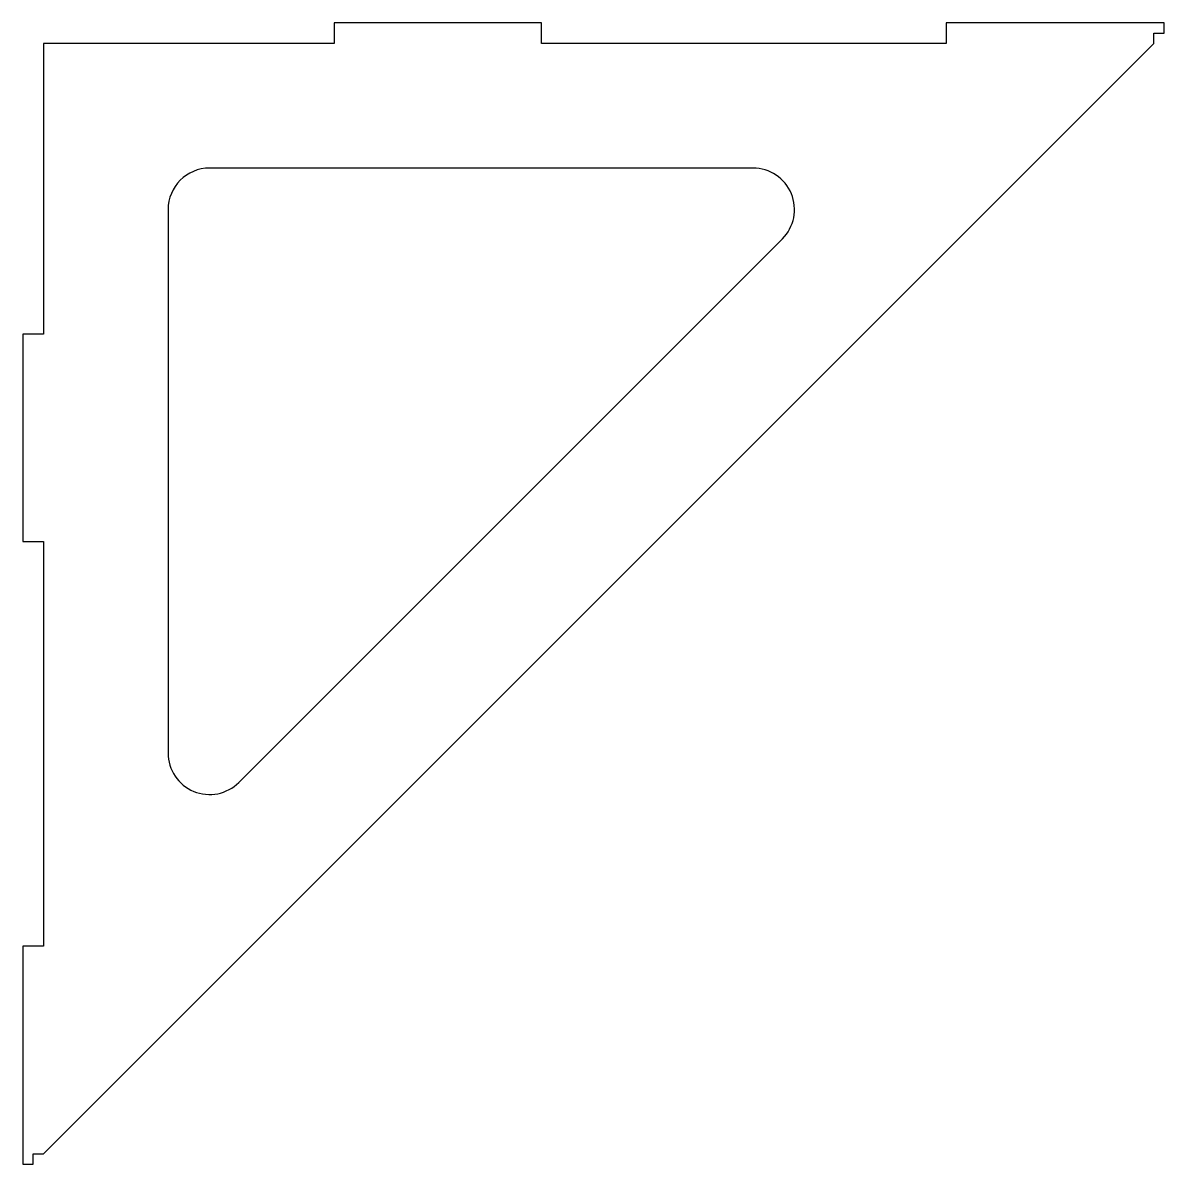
# Model space of a CAD drawing. Header units: millimetres. Extents: x -138 to 138, y -138 to 138.
import ezdxf

# ---------------------------------------------------------------- set-up
doc = ezdxf.new("R2010")
doc.units = ezdxf.units.MM

msp = doc.modelspace()

# ---------------------------------------------------------------- linework, layer by layer
at = {"color": 7, "linetype": 'Continuous', "lineweight": 25}
for p, q in [((-62.5, 137.5), (-62.5, 132.5)), ((-12.5, 137.5), (-62.5, 137.5)), ((-12.5, 132.5), (-12.5, 137.5)), ((85, 137.5), (85, 132.5)), ((137.5, 137.5), (85, 137.5)), ((137.5, 135), (137.5, 137.5)), ((135, 135), (137.5, 135)), ((135, 132.5), (135, 135)), ((-132.5, -135), (135, 132.5)), ((-132.5, 132.5), (-132.5, 62.5)), ((-62.5, 132.5), (-132.5, 132.5)), ((85, 132.5), (-12.5, 132.5)), ((38.43, 102.5), (-92.5, 102.5)), ((-102.5, 92.5), (-102.5, -38.43)), ((-85.43, -45.5), (45.5, 85.43)), ((-137.5, 62.5), (-137.5, 12.5)), ((-132.5, 62.5), (-137.5, 62.5)), ((-137.5, 12.5), (-132.5, 12.5)), ((-132.5, 12.5), (-132.5, -85)), ((-137.5, -85), (-137.5, -137.5)), ((-132.5, -85), (-137.5, -85)), ((-137.5, -137.5), (-135, -137.5)), ((-135, -135), (-132.5, -135)), ((-135, -137.5), (-135, -135))]:
    msp.add_line(p, q, dxfattribs=at)
for centre, start, end in [((-92.5, 92.5), 90, 180), ((38.43, 92.5), 315, 90), ((-92.5, -38.43), 180, 315)]:
    msp.add_arc(centre, 10, start, end, dxfattribs=at)

doc.saveas('drawing.dxf')
